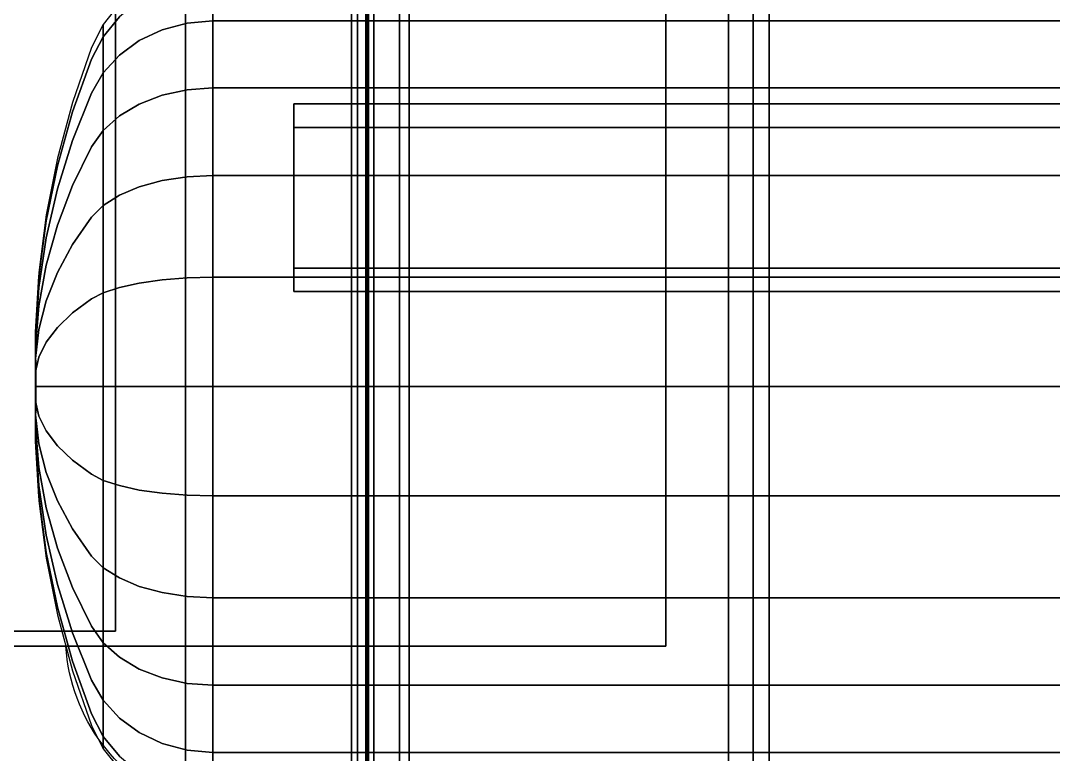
# Model space of a CAD drawing. Extents: x -1 to 1486, y -632 to 1.
# Drawn here: x 1155.1 to 1361.4, y -499.5 to -352.9 of the extents above; entities that cross this region are included whole.
import ezdxf

# ---------------------------------------------------------------- set-up
doc = ezdxf.new("R2010")
doc.units = 0
for name, color, linetype in [('PQ_200_2D', 1, 'Continuous'), ('PQ_200_3D', 1, 'Continuous'), ('PQ_204_2D', 7, 'Continuous'), ('PQ_204_3D', 7, 'Continuous')]:
    doc.layers.add(name, color=color, linetype=linetype)

msp = doc.modelspace()

# ---------------------------------------------------------------- linework, layer by layer
at = {"layer": 'PQ_200_2D'}
msp.add_lwpolyline([(1188, -509.77, -0.296126), (1164.09, -477.85), (1145, -477.85)], format="xyb", dxfattribs=at)
at = {"layer": 'PQ_200_3D'}
for points, invisible_edges in [([(1209.63, -369.54, 71.27), (1209.63, -369.54, 43.18), (1209.63, -407, 43.18), (1209.63, -374.22, 71.27)], 4), ([(1209.63, -374.22, 71.27), (1209.63, -374.22, 75.95), (1209.63, -402.32, 75.95), (1209.63, -407, 43.18)], 12), ([(1209.63, -407, 43.18), (1209.63, -402.32, 75.95), (1209.63, -402.32, 90.04), (1209.63, -407, 90)], 1)]:
    msp.add_3dface(points, dxfattribs=dict(at, invisible_edges=invisible_edges))
at = {"layer": 'PQ_204_2D'}
msp.add_lwpolyline([(1188, -121.85), (1284, -121.85), (1284, -477.85), (1164.09, -477.85)], dxfattribs=at)
at = {"layer": 'PQ_204_3D'}
for points in [[(1296.5, -564, 342.65), (1221.19, -564, 342.65), (1221.19, 0, 342.65), (1296.5, 0, 342.65)], [(1221.19, -564, 342.65), (1221.19, -564, 287.85), (1221.19, 0, 287.85), (1221.19, 0, 342.65)], [(1224, -564, 292.35), (1224, -564, 339.84), (1224, 0, 339.84), (1224, 0, 292.35)], [(1224, -564, 339.84), (1301.42, -564, 339.84), (1301.42, 0, 339.84), (1224, 0, 339.84)], [(1224.38, -564, 286.52), (1232.71, -564, 294.78), (1232.71, 0, 294.78), (1224.38, 0, 286.52)], [(1230.73, -564, 296.77), (1225.6, -564, 291.68), (1225.6, 0, 291.68), (1230.73, 0, 296.77)], [(1232.71, -564, 294.78), (1230.73, -564, 296.77), (1230.73, 0, 296.77), (1232.71, 0, 294.78)], [(1388.07, -564, 342.65), (1296.5, -564, 342.65), (1296.5, 0, 342.65), (1388.07, 0, 342.65)], [(1301.42, -564, 339.84), (1385.26, -564, 339.84), (1385.26, 0, 339.84), (1301.42, 0, 339.84)], [(1193.48, -352.92, 469.83), (1389.36, -352.92, 469.83), (1389.36, -344.49, 449.48), (1193.48, -344.49, 449.48)], [(1193.48, -344.49, 405.8), (1389.36, -344.49, 405.8), (1389.36, -352.92, 385.45), (1193.48, -352.92, 385.45)], [(1193.48, -366.33, 487.31), (1389.36, -366.33, 487.31), (1389.36, -352.92, 469.83), (1193.48, -352.92, 469.83)], [(1193.48, -352.92, 385.45), (1389.36, -352.92, 385.45), (1389.36, -366.33, 367.97), (1193.48, -366.33, 367.97)], [(1193.48, -383.81, 500.71), (1389.36, -383.81, 500.71), (1389.36, -366.33, 487.31), (1193.48, -366.33, 487.31)], [(1193.48, -366.33, 367.97), (1389.36, -366.33, 367.97), (1389.36, -383.81, 354.56), (1193.48, -383.81, 354.56)], [(1193.48, -404.16, 509.14), (1389.36, -404.16, 509.14), (1389.36, -383.81, 500.71), (1193.48, -383.81, 500.71)], [(1193.48, -383.81, 354.56), (1389.36, -383.81, 354.56), (1389.36, -404.16, 346.13), (1193.48, -404.16, 346.13)], [(1193.48, -426, 512.02), (1389.36, -426, 512.02), (1389.36, -404.16, 509.14), (1193.48, -404.16, 509.14)], [(1193.48, -404.16, 346.13), (1389.36, -404.16, 346.13), (1389.36, -426, 343.26), (1193.48, -426, 343.26)], [(1158.11, -426.25, 427.5), (1158, -416.23, 433.28), (1158, -415.11, 430.56), (1158.11, -426.27, 427.57)], [(1158.11, -426.25, 427.78), (1158, -416.23, 422), (1158, -415.11, 424.72), (1158.11, -426.27, 427.71)], [(1158.11, -426.2, 427.44), (1158, -418.03, 435.61), (1158, -416.23, 433.28), (1158.11, -426.25, 427.5)], [(1158.11, -426.2, 427.84), (1158, -418.03, 419.67), (1158, -416.23, 422), (1158.11, -426.25, 427.78)], [(1158.11, -426.14, 427.39), (1158, -420.36, 437.41), (1158, -418.03, 435.61), (1158.11, -426.2, 427.44)], [(1158.11, -426.14, 427.88), (1158, -420.36, 417.87), (1158, -418.03, 419.67), (1158.11, -426.2, 427.84)], [(1158.11, -426.07, 427.37), (1158, -423.08, 438.53), (1158, -420.36, 437.41), (1158.11, -426.14, 427.39)], [(1158.11, -426.07, 427.91), (1158, -423.08, 416.75), (1158, -420.36, 417.87), (1158.11, -426.14, 427.88)], [(1158.11, -426, 427.36), (1158, -426, 438.92), (1158, -423.08, 438.53), (1158.11, -426.07, 427.37)], [(1158.11, -426, 427.92), (1158, -426, 416.36), (1158, -423.08, 416.75), (1158.11, -426.07, 427.91)], [(1158.11, -425.73, 427.57), (1158, -436.89, 430.56), (1158, -435.77, 433.28), (1158.11, -425.75, 427.5)], [(1158.11, -425.73, 427.71), (1158, -436.89, 424.72), (1158, -435.77, 422), (1158.11, -425.75, 427.78)], [(1158.11, -425.75, 427.5), (1158, -435.77, 433.28), (1158, -433.97, 435.61), (1158.11, -425.8, 427.44)], [(1158.11, -425.75, 427.78), (1158, -435.77, 422), (1158, -433.97, 419.67), (1158.11, -425.8, 427.84)], [(1158.11, -425.8, 427.44), (1158, -433.97, 435.61), (1158, -431.64, 437.41), (1158.11, -425.86, 427.39)], [(1158.11, -425.8, 427.84), (1158, -433.97, 419.67), (1158, -431.64, 417.87), (1158.11, -425.86, 427.88)], [(1158.11, -425.86, 427.39), (1158, -431.64, 437.41), (1158, -428.92, 438.53), (1158.11, -425.93, 427.37)], [(1158.11, -425.86, 427.88), (1158, -431.64, 417.87), (1158, -428.92, 416.75), (1158.11, -425.93, 427.91)], [(1158.11, -425.93, 427.37), (1158, -428.92, 438.53), (1158, -426, 438.92), (1158.11, -426, 427.36)], [(1158.11, -425.93, 427.91), (1158, -428.92, 416.75), (1158, -426, 416.36), (1158.11, -426, 427.92)], [(1193.48, -447.84, 509.14), (1389.36, -447.84, 509.14), (1389.36, -426, 512.02), (1193.48, -426, 512.02)], [(1193.48, -426, 343.26), (1389.36, -426, 343.26), (1389.36, -447.84, 346.13), (1193.48, -447.84, 346.13)], [(1193.48, -468.19, 500.71), (1389.36, -468.19, 500.71), (1389.36, -447.84, 509.14), (1193.48, -447.84, 509.14)], [(1193.48, -447.84, 346.13), (1389.36, -447.84, 346.13), (1389.36, -468.19, 354.56), (1193.48, -468.19, 354.56)], [(1193.48, -485.67, 487.31), (1389.36, -485.67, 487.31), (1389.36, -468.19, 500.71), (1193.48, -468.19, 500.71)], [(1193.48, -468.19, 354.56), (1389.36, -468.19, 354.56), (1389.36, -485.67, 367.97), (1193.48, -485.67, 367.97)], [(1193.48, -499.08, 469.83), (1389.36, -499.08, 469.83), (1389.36, -485.67, 487.31), (1193.48, -485.67, 487.31)], [(1193.48, -485.67, 367.97), (1389.36, -485.67, 367.97), (1389.36, -499.08, 385.45), (1193.48, -499.08, 385.45)], [(1193.48, -507.51, 449.48), (1389.36, -507.51, 449.48), (1389.36, -499.08, 469.83), (1193.48, -499.08, 469.83)], [(1193.48, -499.08, 385.45), (1389.36, -499.08, 385.45), (1389.36, -507.51, 405.8), (1193.48, -507.51, 405.8)]]:
    msp.add_3dface(points, dxfattribs=at)
for points, invisible_edges in [([(1221.19, -564, 287.85), (1221.33, -564, 287.14), (1221.33, 0, 287.14), (1221.19, 0, 287.85)], 2), ([(1221.33, -564, 287.14), (1221.74, -564, 286.53), (1221.74, 0, 286.53), (1221.33, 0, 287.14)], 10), ([(1221.74, -564, 286.53), (1222.34, -564, 286.12), (1222.34, 0, 286.12), (1221.74, 0, 286.53)], 8), ([(1222.34, -564, 286.12), (1223.06, -564, 285.98), (1223.06, 0, 285.98), (1222.34, 0, 286.12)], 2), ([(1223.06, -564, 285.98), (1223.77, -564, 286.12), (1223.77, 0, 286.12), (1223.06, 0, 285.98)], 10), ([(1223.77, -564, 286.12), (1224.38, -564, 286.52), (1224.38, 0, 286.52), (1223.77, 0, 286.12)], 8), ([(1224.07, -564, 291.99), (1224, -564, 292.35), (1224, 0, 292.35), (1224.07, 0, 291.99)], 8), ([(1224.27, -564, 291.69), (1224.07, -564, 291.99), (1224.07, 0, 291.99), (1224.27, 0, 291.69)], 10), ([(1224.58, -564, 291.48), (1224.27, -564, 291.69), (1224.27, 0, 291.69), (1224.58, 0, 291.48)], 2), ([(1224.93, -564, 291.41), (1224.58, -564, 291.48), (1224.58, 0, 291.48), (1224.93, 0, 291.41)], 8), ([(1225.29, -564, 291.48), (1224.93, -564, 291.41), (1224.93, 0, 291.41), (1225.29, 0, 291.48)], 10), ([(1225.6, -564, 291.68), (1225.29, -564, 291.48), (1225.29, 0, 291.48), (1225.6, 0, 291.68)], 2), ([(1203.63, -517, 148.31), (1203.63, -82.71, 148.31), (1188, -82.71, 206.63), (1188, -517, 206.63)], 1), ([(1188, -517, 206.63), (1188, -82.71, 206.63), (1203.63, -82.71, 264.94), (1203.63, -517, 264.94)], 4), ([(1246.31, -517, 105.63), (1246.31, -82.71, 105.63), (1203.63, -82.71, 148.31), (1203.63, -517, 148.31)], 5), ([(1203.63, -517, 264.94), (1203.63, -82.71, 264.94), (1246.31, -82.71, 307.63), (1246.31, -517, 307.63)], 5), ([(1304.63, -517, 90), (1304.63, -82.71, 90), (1246.31, -82.71, 105.63), (1246.31, -517, 105.63)], 4), ([(1246.31, -517, 307.63), (1246.31, -82.71, 307.63), (1304.63, -82.71, 323.26), (1304.63, -517, 323.26)], 1), ([(1362.94, -517, 105.63), (1362.94, -82.71, 105.63), (1304.63, -82.71, 90), (1304.63, -517, 90)], 1), ([(1304.63, -517, 323.26), (1304.63, -82.71, 323.26), (1362.94, -82.71, 307.63), (1362.94, -517, 307.63)], 4), ([(1188.3, -353.38, 469.57), (1193.48, -352.92, 469.83), (1193.48, -344.49, 449.48), (1188.3, -345, 449.34)], 8), ([(1188.3, -353.38, 385.71), (1193.48, -352.92, 385.45), (1193.48, -344.49, 405.8), (1188.3, -345, 405.93)], 8), ([(1178.76, -356.88, 467.54), (1183.32, -354.71, 468.8), (1183.32, -346.49, 448.94), (1178.76, -348.91, 448.3)], 10), ([(1178.76, -356.88, 387.73), (1183.32, -354.71, 386.48), (1183.32, -346.49, 406.33), (1178.76, -348.91, 406.98)], 10), ([(1183.32, -354.71, 468.8), (1188.3, -353.38, 469.57), (1188.3, -345, 449.34), (1183.32, -346.49, 448.94)], 10), ([(1183.32, -354.71, 386.48), (1188.3, -353.38, 385.71), (1188.3, -345, 405.93), (1183.32, -346.49, 406.33)], 10), ([(1171.55, -356.11, 446.37), (1174.78, -352.16, 447.43), (1174.78, -349.55, 427.64), (1171.55, -353.64, 427.64)], 2), ([(1171.55, -356.11, 408.91), (1174.78, -352.16, 407.85), (1174.78, -349.55, 427.64), (1171.55, -353.64, 427.64)], 2), ([(1174.78, -359.79, 465.86), (1178.76, -356.88, 467.54), (1178.76, -348.91, 448.3), (1174.78, -352.16, 447.43)], 10), ([(1174.78, -359.79, 389.42), (1178.76, -356.88, 387.73), (1178.76, -348.91, 406.98), (1174.78, -352.16, 407.85)], 10), ([(1171.55, -363.34, 463.82), (1174.78, -359.79, 465.86), (1174.78, -352.16, 447.43), (1171.55, -356.11, 446.37)], 2), ([(1171.55, -363.34, 391.46), (1174.78, -359.79, 389.42), (1174.78, -352.16, 407.85), (1171.55, -356.11, 408.91)], 2), ([(1169.2, -360.6, 445.16), (1171.55, -356.11, 446.37), (1171.55, -353.64, 427.64), (1169.2, -358.29, 427.64)], 8), ([(1169.2, -360.6, 410.11), (1171.55, -356.11, 408.91), (1171.55, -353.64, 427.64), (1169.2, -358.29, 427.64)], 8), ([(1178.76, -369.56, 484.07), (1183.32, -367.79, 485.84), (1183.32, -354.71, 468.8), (1178.76, -356.88, 467.54)], 10), ([(1178.76, -369.56, 371.2), (1183.32, -367.79, 369.43), (1183.32, -354.71, 386.48), (1178.76, -356.88, 387.73)], 10), ([(1183.32, -367.79, 485.84), (1188.3, -366.7, 486.94), (1188.3, -353.38, 469.57), (1183.32, -354.71, 468.8)], 10), ([(1183.32, -367.79, 369.43), (1188.3, -366.7, 368.34), (1188.3, -353.38, 385.71), (1183.32, -354.71, 386.48)], 10), ([(1188.3, -366.7, 486.94), (1193.48, -366.33, 487.31), (1193.48, -352.92, 469.83), (1188.3, -353.38, 469.57)], 8), ([(1188.3, -366.7, 368.34), (1193.48, -366.33, 367.97), (1193.48, -352.92, 385.45), (1188.3, -353.38, 385.71)], 8), ([(1169.2, -367.36, 461.49), (1171.55, -363.34, 463.82), (1171.55, -356.11, 446.37), (1169.2, -360.6, 445.16)], 8), ([(1169.2, -367.36, 393.78), (1171.55, -363.34, 391.46), (1171.55, -356.11, 408.91), (1169.2, -360.6, 410.11)], 8), ([(1174.78, -371.94, 481.7), (1178.76, -369.56, 484.07), (1178.76, -356.88, 467.54), (1174.78, -359.79, 465.86)], 10), ([(1174.78, -371.94, 373.58), (1178.76, -369.56, 371.2), (1178.76, -356.88, 387.73), (1174.78, -359.79, 389.42)], 10), ([(1165.42, -371.15, 442.34), (1169.2, -360.6, 445.16), (1169.2, -358.29, 427.64), (1165.42, -369.22, 427.64)], 10), ([(1165.42, -371.15, 412.94), (1169.2, -360.6, 410.11), (1169.2, -358.29, 427.64), (1165.42, -369.22, 427.64)], 10), ([(1165.42, -376.82, 456.03), (1169.2, -367.36, 461.49), (1169.2, -360.6, 445.16), (1165.42, -371.15, 442.34)], 10), ([(1165.42, -376.82, 399.25), (1169.2, -367.36, 393.78), (1169.2, -360.6, 410.11), (1165.42, -371.15, 412.94)], 10), ([(1171.55, -374.83, 478.8), (1174.78, -371.94, 481.7), (1174.78, -359.79, 465.86), (1171.55, -363.34, 463.82)], 2), ([(1171.55, -374.83, 376.47), (1174.78, -371.94, 373.58), (1174.78, -359.79, 389.42), (1171.55, -363.34, 391.46)], 2), ([(1169.2, -378.12, 475.52), (1171.55, -374.83, 478.8), (1171.55, -363.34, 463.82), (1169.2, -367.36, 461.49)], 8), ([(1169.2, -378.12, 379.76), (1171.55, -374.83, 376.47), (1171.55, -363.34, 391.46), (1169.2, -367.36, 393.78)], 8), ([(1183.32, -384.84, 498.93), (1188.3, -384.07, 500.26), (1188.3, -366.7, 486.94), (1183.32, -367.79, 485.84)], 10), ([(1183.32, -384.84, 356.35), (1188.3, -384.07, 355.02), (1188.3, -366.7, 368.34), (1183.32, -367.79, 369.43)], 10), ([(1188.3, -384.07, 500.26), (1193.48, -383.81, 500.71), (1193.48, -366.33, 487.31), (1188.3, -366.7, 486.94)], 8), ([(1188.3, -384.07, 355.02), (1193.48, -383.81, 354.56), (1193.48, -366.33, 367.97), (1188.3, -366.7, 368.34)], 8), ([(1162.4, -381.93, 439.45), (1165.42, -371.15, 442.34), (1165.42, -369.22, 427.64), (1162.4, -380.38, 427.64)], 10), ([(1162.4, -381.93, 415.83), (1165.42, -371.15, 412.94), (1165.42, -369.22, 427.64), (1162.4, -380.38, 427.64)], 10), ([(1165.42, -385.85, 467.79), (1169.2, -378.12, 475.52), (1169.2, -367.36, 461.49), (1165.42, -376.82, 456.03)], 10), ([(1165.42, -385.85, 387.49), (1169.2, -378.12, 379.76), (1169.2, -367.36, 393.78), (1165.42, -376.82, 399.25)], 10), ([(1178.76, -386.09, 496.76), (1183.32, -384.84, 498.93), (1183.32, -367.79, 485.84), (1178.76, -369.56, 484.07)], 10), ([(1178.76, -386.09, 358.52), (1183.32, -384.84, 356.35), (1183.32, -367.79, 369.43), (1178.76, -369.56, 371.2)], 10), ([(1162.4, -386.49, 450.45), (1165.42, -376.82, 456.03), (1165.42, -371.15, 442.34), (1162.4, -381.93, 439.45)], 10), ([(1162.4, -386.49, 404.83), (1165.42, -376.82, 399.25), (1165.42, -371.15, 412.94), (1162.4, -381.93, 415.83)], 10), ([(1174.78, -387.78, 493.84), (1178.76, -386.09, 496.76), (1178.76, -369.56, 484.07), (1174.78, -371.94, 481.7)], 10), ([(1174.78, -387.78, 361.43), (1178.76, -386.09, 358.52), (1178.76, -369.56, 371.2), (1174.78, -371.94, 373.58)], 10), ([(1171.55, -389.82, 490.3), (1174.78, -387.78, 493.84), (1174.78, -371.94, 481.7), (1171.55, -374.83, 478.8)], 2), ([(1171.55, -389.82, 364.97), (1174.78, -387.78, 361.43), (1174.78, -371.94, 373.58), (1171.55, -374.83, 376.47)], 2), ([(1169.2, -392.15, 486.28), (1171.55, -389.82, 490.3), (1171.55, -374.83, 478.8), (1169.2, -378.12, 475.52)], 8), ([(1169.2, -392.15, 369), (1171.55, -389.82, 364.97), (1171.55, -374.83, 376.47), (1169.2, -378.12, 379.76)], 8), ([(1162.4, -393.74, 459.9), (1165.42, -385.85, 467.79), (1165.42, -376.82, 456.03), (1162.4, -386.49, 450.45)], 10), ([(1162.4, -393.74, 395.38), (1165.42, -385.85, 387.49), (1165.42, -376.82, 399.25), (1162.4, -386.49, 404.83)], 10), ([(1165.42, -397.61, 476.82), (1169.2, -392.15, 486.28), (1169.2, -378.12, 475.52), (1165.42, -385.85, 467.79)], 10), ([(1165.42, -397.61, 378.46), (1169.2, -392.15, 369), (1169.2, -378.12, 379.76), (1165.42, -385.85, 387.49)], 10), ([(1160.15, -392.88, 436.51), (1162.4, -381.93, 439.45), (1162.4, -380.38, 427.64), (1160.15, -391.71, 427.64)], 10), ([(1160.15, -392.88, 418.77), (1162.4, -381.93, 415.83), (1162.4, -380.38, 427.64), (1160.15, -391.71, 427.64)], 10), ([(1160.15, -396.31, 444.78), (1162.4, -386.49, 450.45), (1162.4, -381.93, 439.45), (1160.15, -392.88, 436.51)], 10), ([(1160.15, -396.31, 410.5), (1162.4, -386.49, 404.83), (1162.4, -381.93, 415.83), (1160.15, -392.88, 418.77)], 10), ([(1162.4, -403.19, 467.15), (1165.42, -397.61, 476.82), (1165.42, -385.85, 467.79), (1162.4, -393.74, 459.9)], 10), ([(1162.4, -403.19, 388.13), (1165.42, -397.61, 378.46), (1165.42, -385.85, 387.49), (1162.4, -393.74, 395.38)], 10), ([(1178.76, -405.34, 504.73), (1183.32, -404.7, 507.15), (1183.32, -384.84, 498.93), (1178.76, -386.09, 496.76)], 10), ([(1178.76, -405.34, 350.55), (1183.32, -404.7, 348.13), (1183.32, -384.84, 356.35), (1178.76, -386.09, 358.52)], 10), ([(1183.32, -404.7, 507.15), (1188.3, -404.3, 508.64), (1188.3, -384.07, 500.26), (1183.32, -384.84, 498.93)], 10), ([(1183.32, -404.7, 348.13), (1188.3, -404.3, 346.64), (1188.3, -384.07, 355.02), (1183.32, -384.84, 356.35)], 10), ([(1188.3, -404.3, 508.64), (1193.48, -404.16, 509.14), (1193.48, -383.81, 500.71), (1188.3, -384.07, 500.26)], 8), ([(1188.3, -404.3, 346.64), (1193.48, -404.16, 346.13), (1193.48, -383.81, 354.56), (1188.3, -384.07, 355.02)], 8), ([(1160.15, -401.76, 451.88), (1162.4, -393.74, 459.9), (1162.4, -386.49, 450.45), (1160.15, -396.31, 444.78)], 10), ([(1160.15, -401.76, 403.4), (1162.4, -393.74, 395.38), (1162.4, -386.49, 404.83), (1160.15, -396.31, 410.5)], 10), ([(1171.55, -407.27, 497.53), (1174.78, -406.21, 501.48), (1174.78, -387.78, 493.84), (1171.55, -389.82, 490.3)], 2), ([(1171.55, -407.27, 357.75), (1174.78, -406.21, 353.8), (1174.78, -387.78, 361.43), (1171.55, -389.82, 364.97)], 2), ([(1174.78, -406.21, 501.48), (1178.76, -405.34, 504.73), (1178.76, -386.09, 496.76), (1174.78, -387.78, 493.84)], 10), ([(1174.78, -406.21, 353.8), (1178.76, -405.34, 350.55), (1178.76, -386.09, 358.52), (1174.78, -387.78, 361.43)], 10), ([(1169.2, -408.48, 493.04), (1171.55, -407.27, 497.53), (1171.55, -389.82, 490.3), (1169.2, -392.15, 486.28)], 8), ([(1169.2, -408.48, 362.24), (1171.55, -407.27, 357.75), (1171.55, -389.82, 364.97), (1169.2, -392.15, 369)], 8), ([(1158.68, -403.96, 433.54), (1160.15, -392.88, 436.51), (1160.15, -391.71, 427.64), (1158.68, -403.18, 427.64)], 10), ([(1158.68, -403.96, 421.73), (1160.15, -392.88, 418.77), (1160.15, -391.71, 427.64), (1158.68, -403.18, 427.64)], 10), ([(1158.68, -406.24, 439.05), (1160.15, -396.31, 444.78), (1160.15, -392.88, 436.51), (1158.68, -403.96, 433.54)], 10), ([(1158.68, -406.24, 416.23), (1160.15, -396.31, 410.5), (1160.15, -392.88, 418.77), (1158.68, -403.96, 421.73)], 10), ([(1160.15, -408.86, 457.33), (1162.4, -403.19, 467.15), (1162.4, -393.74, 459.9), (1160.15, -401.76, 451.88)], 10), ([(1160.15, -408.86, 397.95), (1162.4, -403.19, 388.13), (1162.4, -393.74, 395.38), (1160.15, -401.76, 403.4)], 10), ([(1165.42, -411.3, 482.49), (1169.2, -408.48, 493.04), (1169.2, -392.15, 486.28), (1165.42, -397.61, 476.82)], 10), ([(1165.42, -411.3, 372.79), (1169.2, -408.48, 362.24), (1169.2, -392.15, 369), (1165.42, -397.61, 378.46)], 10), ([(1158.68, -409.87, 443.77), (1160.15, -401.76, 451.88), (1160.15, -396.31, 444.78), (1158.68, -406.24, 439.05)], 10), ([(1158.68, -409.87, 411.5), (1160.15, -401.76, 403.4), (1160.15, -396.31, 410.5), (1158.68, -406.24, 416.23)], 10), ([(1162.4, -414.19, 471.71), (1165.42, -411.3, 482.49), (1165.42, -397.61, 476.82), (1162.4, -403.19, 467.15)], 10), ([(1162.4, -414.19, 383.57), (1165.42, -411.3, 372.79), (1165.42, -397.61, 378.46), (1162.4, -403.19, 388.13)], 10), ([(1158.68, -414.59, 447.4), (1160.15, -408.86, 457.33), (1160.15, -401.76, 451.88), (1158.68, -409.87, 443.77)], 10), ([(1158.68, -414.59, 407.88), (1160.15, -408.86, 397.95), (1160.15, -401.76, 403.4), (1158.68, -409.87, 411.5)], 10), ([(1158, -415.11, 430.56), (1158.68, -403.96, 433.54), (1158.68, -403.18, 427.64), (1158, -414.72, 427.64)], 2), ([(1158, -415.11, 424.72), (1158.68, -403.96, 421.73), (1158.68, -403.18, 427.64), (1158, -414.72, 427.64)], 2), ([(1158, -416.23, 433.28), (1158.68, -406.24, 439.05), (1158.68, -403.96, 433.54), (1158, -415.11, 430.56)], 2), ([(1158, -416.23, 422), (1158.68, -406.24, 416.23), (1158.68, -403.96, 421.73), (1158, -415.11, 424.72)], 2), ([(1160.15, -417.13, 460.76), (1162.4, -414.19, 471.71), (1162.4, -403.19, 467.15), (1160.15, -408.86, 457.33)], 10), ([(1160.15, -417.13, 394.52), (1162.4, -414.19, 383.57), (1162.4, -403.19, 388.13), (1160.15, -408.86, 397.95)], 10), ([(1183.32, -426, 509.95), (1188.3, -426, 511.5), (1188.3, -404.3, 508.64), (1183.32, -404.7, 507.15)], 10), ([(1183.32, -426, 345.32), (1188.3, -426, 343.78), (1188.3, -404.3, 346.64), (1183.32, -404.7, 348.13)], 10), ([(1188.3, -426, 511.5), (1193.48, -426, 512.02), (1193.48, -404.16, 509.14), (1188.3, -404.3, 508.64)], 8), ([(1188.3, -426, 343.78), (1193.48, -426, 343.26), (1193.48, -404.16, 346.13), (1188.3, -404.3, 346.64)], 8), ([(1158, -418.03, 435.61), (1158.68, -409.87, 443.77), (1158.68, -406.24, 439.05), (1158, -416.23, 433.28)], 2), ([(1158, -418.03, 419.67), (1158.68, -409.87, 411.5), (1158.68, -406.24, 416.23), (1158, -416.23, 422)], 2), ([(1171.55, -426, 500), (1174.78, -426, 504.09), (1174.78, -406.21, 501.48), (1171.55, -407.27, 497.53)], 2), ([(1171.55, -426, 355.28), (1174.78, -426, 351.19), (1174.78, -406.21, 353.8), (1171.55, -407.27, 357.75)], 2), ([(1174.78, -426, 504.09), (1178.76, -426, 507.45), (1178.76, -405.34, 504.73), (1174.78, -406.21, 501.48)], 10), ([(1174.78, -426, 351.19), (1178.76, -426, 347.83), (1178.76, -405.34, 350.55), (1174.78, -406.21, 353.8)], 10), ([(1178.76, -426, 507.45), (1183.32, -426, 509.95), (1183.32, -404.7, 507.15), (1178.76, -405.34, 504.73)], 10), ([(1178.76, -426, 347.83), (1183.32, -426, 345.32), (1183.32, -404.7, 348.13), (1178.76, -405.34, 350.55)], 10), ([(1165.42, -426, 484.42), (1169.2, -426, 495.35), (1169.2, -408.48, 493.04), (1165.42, -411.3, 482.49)], 10), ([(1165.42, -426, 370.86), (1169.2, -426, 359.93), (1169.2, -408.48, 362.24), (1165.42, -411.3, 372.79)], 10), ([(1169.2, -426, 495.35), (1171.55, -426, 500), (1171.55, -407.27, 497.53), (1169.2, -408.48, 493.04)], 8), ([(1169.2, -426, 359.93), (1171.55, -426, 355.28), (1171.55, -407.27, 357.75), (1169.2, -408.48, 362.24)], 8), ([(1158, -420.36, 437.41), (1158.68, -414.59, 447.4), (1158.68, -409.87, 443.77), (1158, -418.03, 435.61)], 2), ([(1158, -420.36, 417.87), (1158.68, -414.59, 407.88), (1158.68, -409.87, 411.5), (1158, -418.03, 419.67)], 2), ([(1158.68, -420.09, 449.68), (1160.15, -417.13, 460.76), (1160.15, -408.86, 457.33), (1158.68, -414.59, 447.4)], 10), ([(1158.68, -420.09, 405.6), (1160.15, -417.13, 394.52), (1160.15, -408.86, 397.95), (1158.68, -414.59, 407.88)], 10), ([(1162.4, -426, 473.26), (1165.42, -426, 484.42), (1165.42, -411.3, 482.49), (1162.4, -414.19, 471.71)], 10), ([(1162.4, -426, 382.01), (1165.42, -426, 370.86), (1165.42, -411.3, 372.79), (1162.4, -414.19, 383.57)], 10), ([(1158, -423.08, 438.53), (1158.68, -420.09, 449.68), (1158.68, -414.59, 447.4), (1158, -420.36, 437.41)], 2), ([(1158, -423.08, 416.75), (1158.68, -420.09, 405.6), (1158.68, -414.59, 407.88), (1158, -420.36, 417.87)], 2), ([(1160.15, -426, 461.92), (1162.4, -426, 473.26), (1162.4, -414.19, 471.71), (1160.15, -417.13, 460.76)], 10), ([(1160.15, -426, 393.35), (1162.4, -426, 382.01), (1162.4, -414.19, 383.57), (1160.15, -417.13, 394.52)], 10), ([(1158.68, -426, 450.46), (1160.15, -426, 461.92), (1160.15, -417.13, 460.76), (1158.68, -420.09, 449.68)], 10), ([(1158.68, -426, 404.82), (1160.15, -426, 393.35), (1160.15, -417.13, 394.52), (1158.68, -420.09, 405.6)], 10), ([(1158, -426, 438.92), (1158.68, -426, 450.46), (1158.68, -420.09, 449.68), (1158, -423.08, 438.53)], 2), ([(1158, -426, 416.36), (1158.68, -426, 404.82), (1158.68, -420.09, 405.6), (1158, -423.08, 416.75)], 2), ([(1158, -428.92, 438.53), (1158.68, -431.91, 449.68), (1158.68, -426, 450.46), (1158, -426, 438.92)], 2), ([(1158, -428.92, 416.75), (1158.68, -431.91, 405.6), (1158.68, -426, 404.82), (1158, -426, 416.36)], 2), ([(1158.68, -431.91, 449.68), (1160.15, -434.87, 460.76), (1160.15, -426, 461.92), (1158.68, -426, 450.46)], 10), ([(1158.68, -431.91, 405.6), (1160.15, -434.87, 394.52), (1160.15, -426, 393.35), (1158.68, -426, 404.82)], 10), ([(1160.15, -434.87, 460.76), (1162.4, -437.81, 471.71), (1162.4, -426, 473.26), (1160.15, -426, 461.92)], 10), ([(1160.15, -434.87, 394.52), (1162.4, -437.81, 383.57), (1162.4, -426, 382.01), (1160.15, -426, 393.35)], 10), ([(1162.4, -437.81, 471.71), (1165.42, -440.7, 482.49), (1165.42, -426, 484.42), (1162.4, -426, 473.26)], 10), ([(1162.4, -437.81, 383.57), (1165.42, -440.7, 372.79), (1165.42, -426, 370.86), (1162.4, -426, 382.01)], 10), ([(1165.42, -440.7, 482.49), (1169.2, -443.52, 493.04), (1169.2, -426, 495.35), (1165.42, -426, 484.42)], 10), ([(1165.42, -440.7, 372.79), (1169.2, -443.52, 362.24), (1169.2, -426, 359.93), (1165.42, -426, 370.86)], 10), ([(1169.2, -443.52, 493.04), (1171.55, -444.73, 497.53), (1171.55, -426, 500), (1169.2, -426, 495.35)], 8), ([(1169.2, -443.52, 362.24), (1171.55, -444.73, 357.75), (1171.55, -426, 355.28), (1169.2, -426, 359.93)], 8), ([(1171.55, -444.73, 497.53), (1174.78, -445.79, 501.48), (1174.78, -426, 504.09), (1171.55, -426, 500)], 2), ([(1171.55, -444.73, 357.75), (1174.78, -445.79, 353.8), (1174.78, -426, 351.19), (1171.55, -426, 355.28)], 2), ([(1174.78, -445.79, 501.48), (1178.76, -446.66, 504.73), (1178.76, -426, 507.45), (1174.78, -426, 504.09)], 10), ([(1174.78, -445.79, 353.8), (1178.76, -446.66, 350.55), (1178.76, -426, 347.83), (1174.78, -426, 351.19)], 10), ([(1178.76, -446.66, 504.73), (1183.32, -447.3, 507.15), (1183.32, -426, 509.95), (1178.76, -426, 507.45)], 10), ([(1178.76, -446.66, 350.55), (1183.32, -447.3, 348.13), (1183.32, -426, 345.32), (1178.76, -426, 347.83)], 10), ([(1183.32, -447.3, 507.15), (1188.3, -447.7, 508.64), (1188.3, -426, 511.5), (1183.32, -426, 509.95)], 10), ([(1183.32, -447.3, 348.13), (1188.3, -447.7, 346.64), (1188.3, -426, 343.78), (1183.32, -426, 345.32)], 10), ([(1188.3, -447.7, 508.64), (1193.48, -447.84, 509.14), (1193.48, -426, 512.02), (1188.3, -426, 511.5)], 8), ([(1188.3, -447.7, 346.64), (1193.48, -447.84, 346.13), (1193.48, -426, 343.26), (1188.3, -426, 343.78)], 8), ([(1158, -431.64, 437.41), (1158.68, -437.41, 447.4), (1158.68, -431.91, 449.68), (1158, -428.92, 438.53)], 2), ([(1158, -431.64, 417.87), (1158.68, -437.41, 407.88), (1158.68, -431.91, 405.6), (1158, -428.92, 416.75)], 2), ([(1158, -433.97, 435.61), (1158.68, -442.13, 443.77), (1158.68, -437.41, 447.4), (1158, -431.64, 437.41)], 2), ([(1158, -433.97, 419.67), (1158.68, -442.13, 411.5), (1158.68, -437.41, 407.88), (1158, -431.64, 417.87)], 2), ([(1158.68, -437.41, 447.4), (1160.15, -443.14, 457.33), (1160.15, -434.87, 460.76), (1158.68, -431.91, 449.68)], 10), ([(1158.68, -437.41, 407.88), (1160.15, -443.14, 397.95), (1160.15, -434.87, 394.52), (1158.68, -431.91, 405.6)], 10), ([(1158, -435.77, 433.28), (1158.68, -445.76, 439.05), (1158.68, -442.13, 443.77), (1158, -433.97, 435.61)], 2), ([(1158, -435.77, 422), (1158.68, -445.76, 416.23), (1158.68, -442.13, 411.5), (1158, -433.97, 419.67)], 2), ([(1160.15, -443.14, 457.33), (1162.4, -448.81, 467.15), (1162.4, -437.81, 471.71), (1160.15, -434.87, 460.76)], 10), ([(1160.15, -443.14, 397.95), (1162.4, -448.81, 388.13), (1162.4, -437.81, 383.57), (1160.15, -434.87, 394.52)], 10), ([(1158, -436.89, 430.56), (1158.68, -448.04, 433.54), (1158.68, -445.76, 439.05), (1158, -435.77, 433.28)], 2), ([(1158, -436.89, 424.72), (1158.68, -448.04, 421.73), (1158.68, -445.76, 416.23), (1158, -435.77, 422)], 2), ([(1158, -437.28, 427.64), (1158.68, -448.82, 427.64), (1158.68, -448.04, 433.54), (1158, -436.89, 430.56)], 2), ([(1158, -437.28, 427.64), (1158.68, -448.82, 427.64), (1158.68, -448.04, 421.73), (1158, -436.89, 424.72)], 2), ([(1158.68, -442.13, 443.77), (1160.15, -450.24, 451.88), (1160.15, -443.14, 457.33), (1158.68, -437.41, 447.4)], 10), ([(1158.68, -442.13, 411.5), (1160.15, -450.24, 403.4), (1160.15, -443.14, 397.95), (1158.68, -437.41, 407.88)], 10), ([(1162.4, -448.81, 467.15), (1165.42, -454.39, 476.82), (1165.42, -440.7, 482.49), (1162.4, -437.81, 471.71)], 10), ([(1162.4, -448.81, 388.13), (1165.42, -454.39, 378.46), (1165.42, -440.7, 372.79), (1162.4, -437.81, 383.57)], 10), ([(1165.42, -454.39, 476.82), (1169.2, -459.85, 486.28), (1169.2, -443.52, 493.04), (1165.42, -440.7, 482.49)], 10), ([(1165.42, -454.39, 378.46), (1169.2, -459.85, 369), (1169.2, -443.52, 362.24), (1165.42, -440.7, 372.79)], 10), ([(1158.68, -445.76, 439.05), (1160.15, -455.69, 444.78), (1160.15, -450.24, 451.88), (1158.68, -442.13, 443.77)], 10), ([(1158.68, -445.76, 416.23), (1160.15, -455.69, 410.5), (1160.15, -450.24, 403.4), (1158.68, -442.13, 411.5)], 10), ([(1160.15, -450.24, 451.88), (1162.4, -458.26, 459.9), (1162.4, -448.81, 467.15), (1160.15, -443.14, 457.33)], 10), ([(1160.15, -450.24, 403.4), (1162.4, -458.26, 395.38), (1162.4, -448.81, 388.13), (1160.15, -443.14, 397.95)], 10), ([(1169.2, -459.85, 486.28), (1171.55, -462.18, 490.3), (1171.55, -444.73, 497.53), (1169.2, -443.52, 493.04)], 8), ([(1169.2, -459.85, 369), (1171.55, -462.18, 364.97), (1171.55, -444.73, 357.75), (1169.2, -443.52, 362.24)], 8), ([(1171.55, -462.18, 490.3), (1174.78, -464.22, 493.84), (1174.78, -445.79, 501.48), (1171.55, -444.73, 497.53)], 2), ([(1171.55, -462.18, 364.97), (1174.78, -464.22, 361.43), (1174.78, -445.79, 353.8), (1171.55, -444.73, 357.75)], 2), ([(1158.68, -448.04, 433.54), (1160.15, -459.12, 436.51), (1160.15, -455.69, 444.78), (1158.68, -445.76, 439.05)], 10), ([(1158.68, -448.04, 421.73), (1160.15, -459.12, 418.77), (1160.15, -455.69, 410.5), (1158.68, -445.76, 416.23)], 10), ([(1174.78, -464.22, 493.84), (1178.76, -465.91, 496.76), (1178.76, -446.66, 504.73), (1174.78, -445.79, 501.48)], 10), ([(1174.78, -464.22, 361.43), (1178.76, -465.91, 358.52), (1178.76, -446.66, 350.55), (1174.78, -445.79, 353.8)], 10), ([(1178.76, -465.91, 496.76), (1183.32, -467.16, 498.93), (1183.32, -447.3, 507.15), (1178.76, -446.66, 504.73)], 10), ([(1178.76, -465.91, 358.52), (1183.32, -467.16, 356.35), (1183.32, -447.3, 348.13), (1178.76, -446.66, 350.55)], 10), ([(1183.32, -467.16, 498.93), (1188.3, -467.93, 500.26), (1188.3, -447.7, 508.64), (1183.32, -447.3, 507.15)], 10), ([(1183.32, -467.16, 356.35), (1188.3, -467.93, 355.02), (1188.3, -447.7, 346.64), (1183.32, -447.3, 348.13)], 10), ([(1188.3, -467.93, 500.26), (1193.48, -468.19, 500.71), (1193.48, -447.84, 509.14), (1188.3, -447.7, 508.64)], 8), ([(1188.3, -467.93, 355.02), (1193.48, -468.19, 354.56), (1193.48, -447.84, 346.13), (1188.3, -447.7, 346.64)], 8), ([(1158.68, -448.82, 427.64), (1160.15, -460.29, 427.64), (1160.15, -459.12, 436.51), (1158.68, -448.04, 433.54)], 10), ([(1158.68, -448.82, 427.64), (1160.15, -460.29, 427.64), (1160.15, -459.12, 418.77), (1158.68, -448.04, 421.73)], 10), ([(1162.4, -458.26, 459.9), (1165.42, -466.15, 467.79), (1165.42, -454.39, 476.82), (1162.4, -448.81, 467.15)], 10), ([(1162.4, -458.26, 395.38), (1165.42, -466.15, 387.49), (1165.42, -454.39, 378.46), (1162.4, -448.81, 388.13)], 10), ([(1160.15, -455.69, 444.78), (1162.4, -465.51, 450.45), (1162.4, -458.26, 459.9), (1160.15, -450.24, 451.88)], 10), ([(1160.15, -455.69, 410.5), (1162.4, -465.51, 404.83), (1162.4, -458.26, 395.38), (1160.15, -450.24, 403.4)], 10), ([(1160.15, -459.12, 436.51), (1162.4, -470.07, 439.45), (1162.4, -465.51, 450.45), (1160.15, -455.69, 444.78)], 10), ([(1160.15, -459.12, 418.77), (1162.4, -470.07, 415.83), (1162.4, -465.51, 404.83), (1160.15, -455.69, 410.5)], 10), ([(1165.42, -466.15, 467.79), (1169.2, -473.88, 475.52), (1169.2, -459.85, 486.28), (1165.42, -454.39, 476.82)], 10), ([(1165.42, -466.15, 387.49), (1169.2, -473.88, 379.76), (1169.2, -459.85, 369), (1165.42, -454.39, 378.46)], 10), ([(1160.15, -460.29, 427.64), (1162.4, -471.62, 427.64), (1162.4, -470.07, 439.45), (1160.15, -459.12, 436.51)], 10), ([(1160.15, -460.29, 427.64), (1162.4, -471.62, 427.64), (1162.4, -470.07, 415.83), (1160.15, -459.12, 418.77)], 10), ([(1162.4, -465.51, 450.45), (1165.42, -475.18, 456.03), (1165.42, -466.15, 467.79), (1162.4, -458.26, 459.9)], 10), ([(1162.4, -465.51, 404.83), (1165.42, -475.18, 399.25), (1165.42, -466.15, 387.49), (1162.4, -458.26, 395.38)], 10), ([(1169.2, -473.88, 475.52), (1171.55, -477.17, 478.8), (1171.55, -462.18, 490.3), (1169.2, -459.85, 486.28)], 8), ([(1169.2, -473.88, 379.76), (1171.55, -477.17, 376.47), (1171.55, -462.18, 364.97), (1169.2, -459.85, 369)], 8), ([(1171.55, -477.17, 478.8), (1174.78, -480.06, 481.7), (1174.78, -464.22, 493.84), (1171.55, -462.18, 490.3)], 2), ([(1171.55, -477.17, 376.47), (1174.78, -480.06, 373.58), (1174.78, -464.22, 361.43), (1171.55, -462.18, 364.97)], 2), ([(1174.78, -480.06, 481.7), (1178.76, -482.44, 484.07), (1178.76, -465.91, 496.76), (1174.78, -464.22, 493.84)], 10), ([(1174.78, -480.06, 373.58), (1178.76, -482.44, 371.2), (1178.76, -465.91, 358.52), (1174.78, -464.22, 361.43)], 10), ([(1162.4, -470.07, 439.45), (1165.42, -480.85, 442.34), (1165.42, -475.18, 456.03), (1162.4, -465.51, 450.45)], 10), ([(1162.4, -470.07, 415.83), (1165.42, -480.85, 412.94), (1165.42, -475.18, 399.25), (1162.4, -465.51, 404.83)], 10), ([(1165.42, -475.18, 456.03), (1169.2, -484.64, 461.49), (1169.2, -473.88, 475.52), (1165.42, -466.15, 467.79)], 10), ([(1165.42, -475.18, 399.25), (1169.2, -484.64, 393.78), (1169.2, -473.88, 379.76), (1165.42, -466.15, 387.49)], 10), ([(1178.76, -482.44, 484.07), (1183.32, -484.21, 485.84), (1183.32, -467.16, 498.93), (1178.76, -465.91, 496.76)], 10), ([(1178.76, -482.44, 371.2), (1183.32, -484.21, 369.43), (1183.32, -467.16, 356.35), (1178.76, -465.91, 358.52)], 10), ([(1183.32, -484.21, 485.84), (1188.3, -485.3, 486.94), (1188.3, -467.93, 500.26), (1183.32, -467.16, 498.93)], 10), ([(1183.32, -484.21, 369.43), (1188.3, -485.3, 368.34), (1188.3, -467.93, 355.02), (1183.32, -467.16, 356.35)], 10), ([(1188.3, -485.3, 486.94), (1193.48, -485.67, 487.31), (1193.48, -468.19, 500.71), (1188.3, -467.93, 500.26)], 8), ([(1188.3, -485.3, 368.34), (1193.48, -485.67, 367.97), (1193.48, -468.19, 354.56), (1188.3, -467.93, 355.02)], 8), ([(1162.4, -471.62, 427.64), (1165.42, -482.78, 427.64), (1165.42, -480.85, 442.34), (1162.4, -470.07, 439.45)], 10), ([(1162.4, -471.62, 427.64), (1165.42, -482.78, 427.64), (1165.42, -480.85, 412.94), (1162.4, -470.07, 415.83)], 10), ([(1169.2, -484.64, 461.49), (1171.55, -488.66, 463.82), (1171.55, -477.17, 478.8), (1169.2, -473.88, 475.52)], 8), ([(1169.2, -484.64, 393.78), (1171.55, -488.66, 391.46), (1171.55, -477.17, 376.47), (1169.2, -473.88, 379.76)], 8), ([(1165.42, -480.85, 442.34), (1169.2, -491.4, 445.16), (1169.2, -484.64, 461.49), (1165.42, -475.18, 456.03)], 10), ([(1165.42, -480.85, 412.94), (1169.2, -491.4, 410.11), (1169.2, -484.64, 393.78), (1165.42, -475.18, 399.25)], 10), ([(1171.55, -488.66, 463.82), (1174.78, -492.21, 465.86), (1174.78, -480.06, 481.7), (1171.55, -477.17, 478.8)], 2), ([(1171.55, -488.66, 391.46), (1174.78, -492.21, 389.42), (1174.78, -480.06, 373.58), (1171.55, -477.17, 376.47)], 2), ([(1174.78, -492.21, 465.86), (1178.76, -495.12, 467.54), (1178.76, -482.44, 484.07), (1174.78, -480.06, 481.7)], 10), ([(1174.78, -492.21, 389.42), (1178.76, -495.12, 387.73), (1178.76, -482.44, 371.2), (1174.78, -480.06, 373.58)], 10), ([(1165.42, -482.78, 427.64), (1169.2, -493.71, 427.64), (1169.2, -491.4, 445.16), (1165.42, -480.85, 442.34)], 10), ([(1165.42, -482.78, 427.64), (1169.2, -493.71, 427.64), (1169.2, -491.4, 410.11), (1165.42, -480.85, 412.94)], 10), ([(1178.76, -495.12, 467.54), (1183.32, -497.29, 468.8), (1183.32, -484.21, 485.84), (1178.76, -482.44, 484.07)], 10), ([(1178.76, -495.12, 387.73), (1183.32, -497.29, 386.48), (1183.32, -484.21, 369.43), (1178.76, -482.44, 371.2)], 10), ([(1169.2, -491.4, 445.16), (1171.55, -495.89, 446.37), (1171.55, -488.66, 463.82), (1169.2, -484.64, 461.49)], 8), ([(1169.2, -491.4, 410.11), (1171.55, -495.89, 408.91), (1171.55, -488.66, 391.46), (1169.2, -484.64, 393.78)], 8), ([(1183.32, -497.29, 468.8), (1188.3, -498.62, 469.57), (1188.3, -485.3, 486.94), (1183.32, -484.21, 485.84)], 10), ([(1183.32, -497.29, 386.48), (1188.3, -498.62, 385.71), (1188.3, -485.3, 368.34), (1183.32, -484.21, 369.43)], 10), ([(1188.3, -498.62, 469.57), (1193.48, -499.08, 469.83), (1193.48, -485.67, 487.31), (1188.3, -485.3, 486.94)], 8), ([(1188.3, -498.62, 385.71), (1193.48, -499.08, 385.45), (1193.48, -485.67, 367.97), (1188.3, -485.3, 368.34)], 8), ([(1171.55, -495.89, 446.37), (1174.78, -499.84, 447.43), (1174.78, -492.21, 465.86), (1171.55, -488.66, 463.82)], 2), ([(1171.55, -495.89, 408.91), (1174.78, -499.84, 407.85), (1174.78, -492.21, 389.42), (1171.55, -488.66, 391.46)], 2), ([(1169.2, -493.71, 427.64), (1171.55, -498.36, 427.64), (1171.55, -495.89, 446.37), (1169.2, -491.4, 445.16)], 8), ([(1169.2, -493.71, 427.64), (1171.55, -498.36, 427.64), (1171.55, -495.89, 408.91), (1169.2, -491.4, 410.11)], 8), ([(1174.78, -499.84, 447.43), (1178.76, -503.09, 448.3), (1178.76, -495.12, 467.54), (1174.78, -492.21, 465.86)], 10), ([(1174.78, -499.84, 407.85), (1178.76, -503.09, 406.98), (1178.76, -495.12, 387.73), (1174.78, -492.21, 389.42)], 10), ([(1178.76, -503.09, 448.3), (1183.32, -505.51, 448.94), (1183.32, -497.29, 468.8), (1178.76, -495.12, 467.54)], 10), ([(1178.76, -503.09, 406.98), (1183.32, -505.51, 406.33), (1183.32, -497.29, 386.48), (1178.76, -495.12, 387.73)], 10), ([(1171.55, -498.36, 427.64), (1174.78, -502.45, 427.64), (1174.78, -499.84, 447.43), (1171.55, -495.89, 446.37)], 2), ([(1171.55, -498.36, 427.64), (1174.78, -502.45, 427.64), (1174.78, -499.84, 407.85), (1171.55, -495.89, 408.91)], 2), ([(1183.32, -505.51, 448.94), (1188.3, -507, 449.34), (1188.3, -498.62, 469.57), (1183.32, -497.29, 468.8)], 10), ([(1183.32, -505.51, 406.33), (1188.3, -507, 405.93), (1188.3, -498.62, 385.71), (1183.32, -497.29, 386.48)], 10), ([(1188.3, -507, 449.34), (1193.48, -507.51, 449.48), (1193.48, -499.08, 469.83), (1188.3, -498.62, 469.57)], 8), ([(1188.3, -507, 405.93), (1193.48, -507.51, 405.8), (1193.48, -499.08, 385.45), (1188.3, -498.62, 385.71)], 8)]:
    msp.add_3dface(points, dxfattribs=dict(at, invisible_edges=invisible_edges))

# ---------------------------------------------------------------- meshes
at = {"layer": 'PQ_200_3D'}
mesh = msp.add_polyface(dxfattribs=at)
corners = [(925, -477.85, 798), (1284, -477.85, 798), (1284, -121.85, 798), (925, -121.85, 798), (925, -477.85, 845), (1284, -477.85, 845), (1284, -121.85, 845), (925, -121.85, 845)]
mesh.append_faces([[corners[k] for k in face] for face in [(0, 3, 2, 1), (4, 5, 6, 7), (0, 1, 5, 4), (3, 7, 6, 2), (0, 4, 7, 3), (1, 2, 6, 5)]])
mesh = msp.add_polyface(dxfattribs=at)
corners = [(925, -477.85, 845), (1284, -477.85, 845), (1284, -121.85, 845), (925, -121.85, 845), (925, -477.85, 868), (1284, -477.85, 868), (1284, -121.85, 868), (925, -121.85, 868)]
mesh.append_faces([[corners[k] for k in face] for face in [(0, 3, 2, 1), (4, 5, 6, 7), (0, 1, 5, 4), (3, 7, 6, 2), (0, 4, 7, 3), (1, 2, 6, 5)]])
mesh = msp.add_polyface(dxfattribs=at)
corners = [(1120, -474.85, 538), (1174, -474.85, 538), (1174, -124.85, 538), (1120, -124.85, 538), (1120, -474.85, 798), (1174, -474.85, 798), (1174, -124.85, 798), (1120, -124.85, 798)]
mesh.append_faces([[corners[k] for k in face] for face in [(0, 3, 2, 1), (4, 5, 6, 7), (0, 1, 5, 4), (3, 7, 6, 2), (0, 4, 7, 3), (1, 2, 6, 5)]])
mesh = msp.add_polymesh((2, 8), dxfattribs=dict(at, n_close=True))
for k, corner in enumerate([(1209.63, -407, 43.18), (1209.63, -369.54, 43.18), (1209.63, -369.54, 71.27), (1209.63, -374.22, 71.27), (1209.63, -374.22, 75.95), (1209.63, -402.32, 75.95), (1209.63, -402.32, 90.04), (1209.63, -407, 90), (1399.63, -407, 43.18), (1399.63, -369.54, 43.18), (1399.63, -369.54, 71.27), (1399.63, -374.22, 71.27), (1399.63, -374.22, 75.95), (1399.63, -402.32, 75.95), (1399.63, -402.32, 90.04), (1399.63, -407, 90)]):
    mesh.set_mesh_vertex(divmod(k, 8), corner)

doc.saveas('drawing.dxf')
